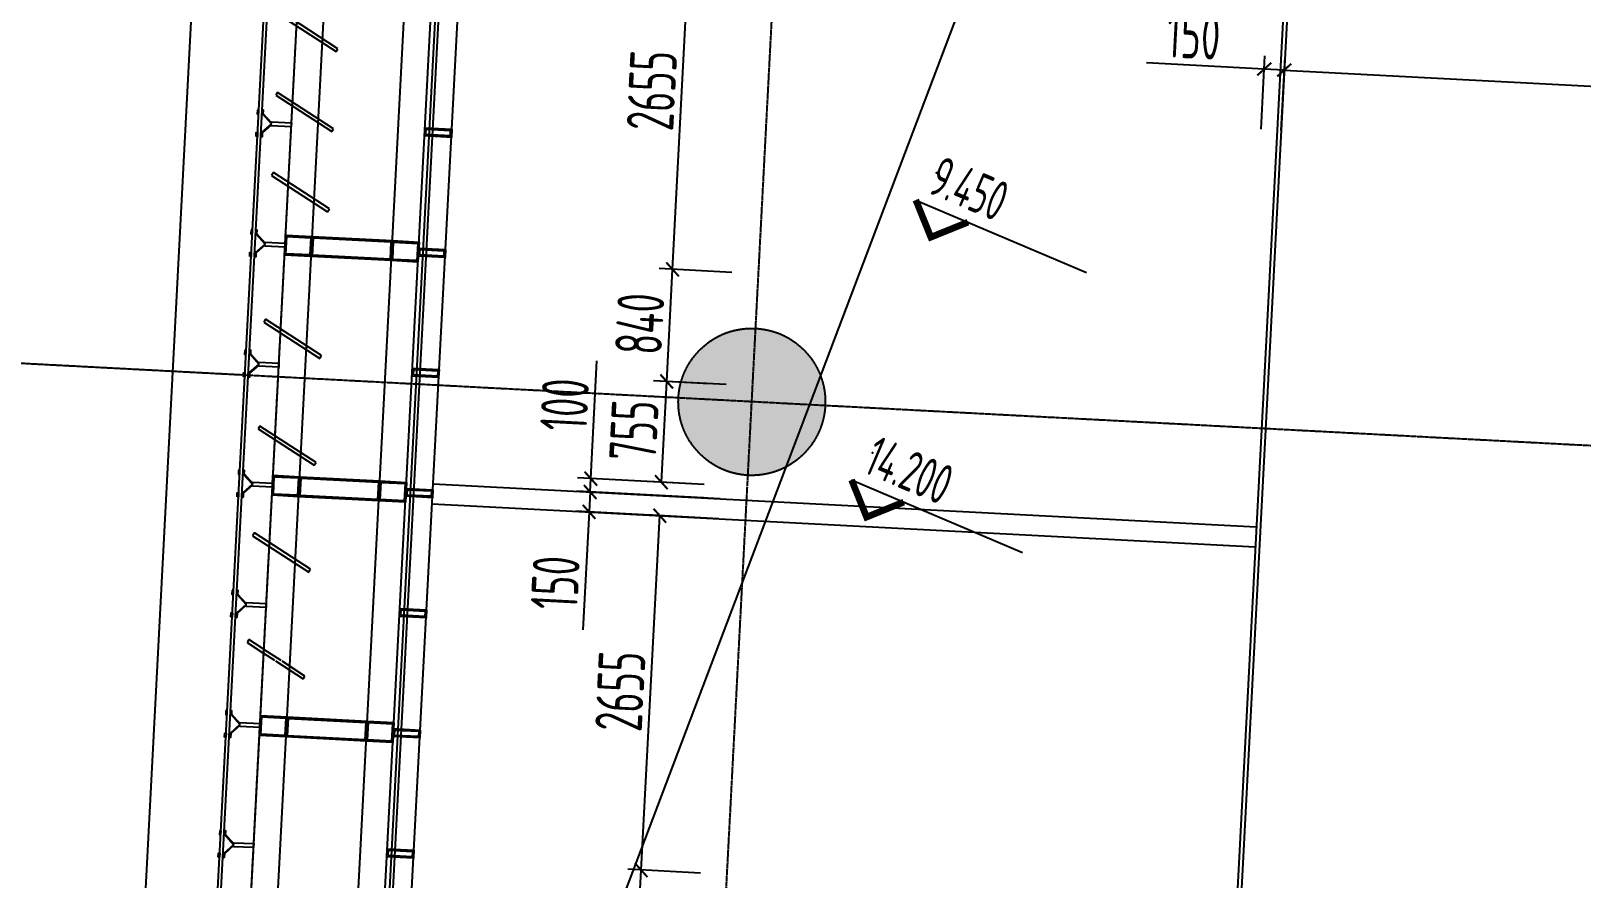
# Model space of a CAD drawing. Extents: x -3523 to 12007717, y -6694179 to 21431.
# Drawn here: x 11892335 to 11903936, y -6412881 to -6406538 of the extents above; entities that cross this region are included whole.
import ezdxf
from ezdxf.enums import TextEntityAlignment as Align
from ezdxf.xclip import XClip

# ---------------------------------------------------------------- set-up
doc = ezdxf.new("R2010")
doc.units = 0
doc.header["$LTSCALE"] = 10
doc.header["$MEASUREMENT"] = 0
doc.header["$XCLIPFRAME"] = 0
doc.linetypes.add('A3-RG-axis-100$0$CENTER', pattern=[2, 1.25, -0.25, 0.25, -0.25])
doc.linetypes.add('A3-SYMB-4F-100$0$$AUDIT_BAD_LTYPE2', pattern=[0])
for name, color, linetype in [('A3-RB-4F-100$0$A-DIMS-100', 1, 'Continuous'), ('A3-RG-axis-100$0$A-DIMS-100', 1, 'Continuous'), ('A3-RG-axis-100$0$A-GRID', 1, 'A3-RG-axis-100$0$CENTER'), ('A3-RI-4F$0$A-DETAILS', 11, 'Continuous'), ('A3-RI-4F$0$A-FACD-ALUM', 30, 'Continuous'), ('A3-RI-4F$0$A-GLAZ', 140, 'Continuous'), ('A3-RI-4F$0$A-SYMB-VOID', 35, 'Continuous'), ('A3-RI-4F$0$A-WALL-FINI', 95, 'Continuous'), ('A3-RI-4F$0$A-WALL-STUD', 2, 'Continuous'), ('A3-RS-1F$0$A-HATH-GRAY', 8, 'Continuous'), ('A3-RS-1F$0$A-WALL', 7, 'Continuous'), ('A3-SYMB-4F-100$0$$AUDIT_BAD_LAYER1', 7, 'Continuous'), ('A3-SYMB-4F-100$0$A-SYMB', 4, 'Continuous')]:
    doc.layers.add(name, color=color, linetype=linetype)
doc.styles.add('A3-RB-4F-100$0$XD2008', font='xd-hzs.shx', dxfattribs={"width": 0.7, "bigfont": 'xd-hztxt.shx'})
doc.styles.add('A3-RG-axis-100$0$XD2008', font='xd-hzs.shx', dxfattribs={"width": 0.7, "bigfont": 'xd-hztxt.shx'})
doc.styles.add('A3-SYMB-4F-100$0$XD2008', font='hzs.shx', dxfattribs={"width": 0.7, "bigfont": 'hztxt.shx'})
doc.dimstyles.new('A3-RB-4F-100$0$XD100$0', dxfattribs={"dimscale": 100, "dimtxt": 3.5, "dimasz": 1, "dimexe": 1, "dimexo": 2, "dimgap": 0.5, "dimtad": 1, "dimdec": 0, "dimdsep": 46, "dimtxsty": 'A3-RB-4F-100$0$XD2008', "dimblk1": 'A3-RB-4F-100$0$_ARCHTICK', "dimblk2": 'A3-RB-4F-100$0$_ARCHTICK', "dimsah": 1, "dimcen": 2.5, "dimclrt": 4, "dimaunit": 1, "dimadec": 0, "dimazin": 0, "dimtfac": 1, "dimtdec": 0, "dimtix": 1, "dimtmove": 0, "dimatfit": 3, "dimfxl": 0, "dimtolj": 1, "dimtzin": 0, "dimarcsym": 0})
doc.dimstyles.new('A3-RG-axis-100$0$XD100$0', dxfattribs={"dimscale": 100, "dimtxt": 3.5, "dimasz": 1, "dimexe": 1, "dimexo": 2, "dimgap": 0.5, "dimtad": 1, "dimdec": 0, "dimdsep": 46, "dimtxsty": 'A3-RG-axis-100$0$XD2008', "dimblk1": 'A3-RG-axis-100$0$_ARCHTICK', "dimblk2": 'A3-RG-axis-100$0$_ARCHTICK', "dimsah": 1, "dimcen": 2.5, "dimclrt": 4, "dimaunit": 1, "dimadec": 0, "dimazin": 0, "dimtfac": 1, "dimtdec": 0, "dimtix": 1, "dimtmove": 0, "dimatfit": 3, "dimfxl": 0, "dimtolj": 1, "dimtzin": 0, "dimarcsym": 0})

# ---------------------------------------------------------------- blocks, each defined once
blk = doc.blocks.new('A3-RI-4F$0$MRY-m_louver-vert-center - 9000h x 2500w x 500d - 25t - 600 oc - -30 deg-1445515-3RD FLOOR PLAN - BW')
at = {"layer": 'A3-RI-4F$0$A-FACD-ALUM'}
for p, q in [((-922, -88), (-1172, -521)), ((-1150, -533), (-900, -100)), ((-900, -100), (-922, -88)), ((-322, -88), (-572, -521)), ((-550, -533), (-300, -100)), ((-300, -100), (-322, -88)), ((278, -88), (28, -521)), ((50, -533), (300, -100)), ((300, -100), (278, -88)), ((878, -88), (628, -521)), ((650, -533), (900, -100)), ((900, -100), (878, -88)), ((-1172, -521), (-1150, -533)), ((-572, -521), (-550, -533)), ((28, -521), (50, -533)), ((628, -521), (650, -533))]:
    blk.add_line(p, q, dxfattribs=at)
blk = doc.blocks.new('A3-RI-4F$0$MRY-m_louver-vert-center - 4250h x 2500w x 500d - 25t - 800 oc - -30 deg-1447191-3RD FLOOR PLAN')
at = {"layer": 'A3-RI-4F$0$A-FACD-ALUM'}
for p, q in [((-1222, -88), (-1293, -210)), ((-1264, -210), (-1200, -100)), ((-1200, -100), (-1222, -88)), ((-422, -88), (-672, -521)), ((-650, -533), (-400, -100)), ((-400, -100), (-422, -88)), ((378, -88), (128, -521)), ((150, -533), (400, -100)), ((400, -100), (378, -88)), ((1178, -88), (928, -521)), ((950, -533), (1200, -100)), ((1200, -100), (1178, -88)), ((-1343, -349), (-1267, -215)), ((-1295, -215), (-1343, -299)), ((-1348, -307), (-1472, -521)), ((-1450, -533), (-1348, -357)), ((-1472, -521), (-1450, -533)), ((-672, -521), (-650, -533)), ((128, -521), (150, -533)), ((928, -521), (950, -533))]:
    blk.add_line(p, q, dxfattribs=at)
blk = doc.blocks.new('A3-RI-4F')
at = {"layer": 'A3-RI-4F$0$A-DETAILS'}
for p, q in [((11894134, -6407232), (11894060, -6407298)), ((11894134, -6407239), (11894065, -6407301)), ((11894134, -6407232), (11894068, -6407158)), ((11894134, -6407225), (11894073, -6407157)), ((11894087, -6408131), (11894021, -6408057)), ((11894087, -6408124), (11894026, -6408055)), ((11894087, -6408131), (11894013, -6408197)), ((11894087, -6408138), (11894018, -6408199)), ((11894040, -6409030), (11893974, -6408956)), ((11894040, -6409022), (11893979, -6408954)), ((11894040, -6409030), (11893966, -6409096)), ((11894039, -6409037), (11893971, -6409098)), ((11893993, -6409928), (11893926, -6409855)), ((11893993, -6409921), (11893932, -6409853)), ((11893993, -6409928), (11893919, -6409995)), ((11893992, -6409935), (11893924, -6409997)), ((11893946, -6410827), (11893872, -6410893)), ((11893945, -6410834), (11893877, -6410896)), ((11893946, -6410827), (11893879, -6410754)), ((11893946, -6410820), (11893884, -6410752)), ((11893899, -6411726), (11893832, -6411652)), ((11893899, -6411719), (11893837, -6411650)), ((11893899, -6411726), (11893825, -6411792)), ((11893898, -6411733), (11893830, -6411794)), ((11893851, -6412625), (11893785, -6412551)), ((11893852, -6412618), (11893790, -6412549)), ((11893851, -6412625), (11893778, -6412691)), ((11893851, -6412632), (11893783, -6412693))]:
    blk.add_line(p, q, dxfattribs=at)
for points in [[(11894029, -6407126), (11894028, -6407156), (11894038, -6407157), (11894039, -6407127)], [(11894064, -6407128), (11894063, -6407158), (11894073, -6407159), (11894074, -6407129)], [(11894133, -6407247), (11894135, -6407217), (11894285, -6407225), (11894283, -6407255)], [(11894019, -6407326), (11894021, -6407296), (11894031, -6407297), (11894029, -6407327)], [(11894054, -6407328), (11894055, -6407298), (11894065, -6407299), (11894064, -6407328)], [(11895281, -6407322), (11895284, -6407262), (11895484, -6407273), (11895481, -6407333)], [(11895291, -6407313), (11895293, -6407273), (11895473, -6407282), (11895471, -6407322)], [(11893982, -6408025), (11893981, -6408055), (11893991, -6408056), (11893992, -6408026)], [(11894017, -6408027), (11894016, -6408057), (11894026, -6408057), (11894027, -6408028)], [(11894086, -6408146), (11894088, -6408116), (11894238, -6408124), (11894236, -6408154)], [(11894233, -6408214), (11894241, -6408064), (11894440, -6408074), (11894433, -6408224)], [(11894243, -6408204), (11894250, -6408074), (11894430, -6408084), (11894423, -6408213)], [(11894433, -6408224), (11894440, -6408074), (11895040, -6408106), (11895032, -6408255)], [(11894443, -6408215), (11894450, -6408085), (11895029, -6408115), (11895022, -6408245)], [(11895032, -6408255), (11895040, -6408106), (11895239, -6408116), (11895231, -6408266)], [(11895042, -6408246), (11895049, -6408116), (11895229, -6408126), (11895222, -6408255)], [(11895234, -6408221), (11895237, -6408161), (11895437, -6408171), (11895434, -6408231)], [(11895244, -6408211), (11895246, -6408172), (11895426, -6408181), (11895424, -6408221)], [(11893972, -6408225), (11893973, -6408195), (11893983, -6408195), (11893982, -6408225)], [(11894007, -6408227), (11894008, -6408197), (11894018, -6408197), (11894017, -6408227)], [(11893935, -6408924), (11893934, -6408954), (11893944, -6408954), (11893945, -6408924)], [(11893970, -6408926), (11893969, -6408956), (11893979, -6408956), (11893980, -6408926)], [(11893925, -6409124), (11893926, -6409094), (11893936, -6409094), (11893935, -6409124)], [(11893960, -6409125), (11893961, -6409096), (11893971, -6409096), (11893970, -6409126)], [(11894039, -6409045), (11894041, -6409015), (11894190, -6409022), (11894189, -6409052)], [(11895187, -6409120), (11895190, -6409060), (11895390, -6409070), (11895386, -6409130)], [(11895197, -6409110), (11895199, -6409070), (11895379, -6409080), (11895377, -6409120)], [(11893888, -6409823), (11893887, -6409853), (11893897, -6409853), (11893898, -6409823)], [(11893923, -6409825), (11893922, -6409854), (11893931, -6409855), (11893933, -6409825)], [(11893992, -6409943), (11893994, -6409913), (11894143, -6409921), (11894142, -6409951)], [(11894139, -6410011), (11894146, -6409861), (11894346, -6409872), (11894338, -6410022)], [(11894149, -6410002), (11894156, -6409872), (11894336, -6409881), (11894329, -6410011)], [(11894338, -6410022), (11894346, -6409872), (11894945, -6409903), (11894938, -6410053)], [(11894349, -6410012), (11894356, -6409882), (11894935, -6409913), (11894928, -6410042)], [(11894938, -6410053), (11894945, -6409903), (11895145, -6409914), (11895137, -6410063)], [(11894948, -6410043), (11894955, -6409914), (11895135, -6409923), (11895128, -6410053)], [(11893878, -6410022), (11893879, -6409992), (11893889, -6409993), (11893888, -6410023)], [(11893913, -6410024), (11893914, -6409994), (11893924, -6409995), (11893923, -6410025)], [(11895140, -6410018), (11895143, -6409959), (11895342, -6409969), (11895339, -6410029)], [(11895140, -6410018), (11895143, -6409959), (11895342, -6409969), (11895339, -6410029)], [(11895150, -6410009), (11895152, -6409969), (11895332, -6409978), (11895330, -6410018)], [(11895150, -6410009), (11895152, -6409969), (11895332, -6409978), (11895330, -6410018)], [(11893841, -6410721), (11893839, -6410751), (11893849, -6410752), (11893851, -6410722)], [(11893876, -6410723), (11893874, -6410753), (11893884, -6410754), (11893886, -6410724)], [(11893945, -6410842), (11893946, -6410812), (11894096, -6410820), (11894095, -6410850)], [(11893831, -6410921), (11893832, -6410891), (11893842, -6410892), (11893841, -6410922)], [(11893866, -6410923), (11893867, -6410893), (11893877, -6410894), (11893875, -6410924)], [(11895092, -6410917), (11895096, -6410857), (11895295, -6410868), (11895292, -6410928)], [(11895103, -6410908), (11895105, -6410868), (11895285, -6410877), (11895283, -6410917)], [(11893794, -6411620), (11893792, -6411650), (11893802, -6411651), (11893804, -6411621)], [(11893829, -6411622), (11893827, -6411652), (11893837, -6411653), (11893839, -6411623)], [(11893898, -6411741), (11893899, -6411711), (11894049, -6411719), (11894048, -6411749)], [(11894044, -6411809), (11894052, -6411659), (11894252, -6411669), (11894244, -6411819)], [(11894055, -6411799), (11894062, -6411669), (11894241, -6411679), (11894235, -6411809)], [(11894244, -6411819), (11894252, -6411669), (11894851, -6411701), (11894843, -6411850)], [(11894255, -6411810), (11894261, -6411680), (11894841, -6411710), (11894834, -6411840)], [(11894843, -6411850), (11894851, -6411701), (11895051, -6411711), (11895043, -6411861)], [(11894854, -6411841), (11894861, -6411711), (11895040, -6411721), (11895034, -6411850)], [(11895045, -6411816), (11895049, -6411756), (11895248, -6411767), (11895245, -6411826)], [(11895056, -6411807), (11895058, -6411767), (11895238, -6411776), (11895236, -6411816)], [(11893783, -6411820), (11893785, -6411790), (11893795, -6411791), (11893793, -6411820)], [(11893818, -6411822), (11893820, -6411792), (11893830, -6411792), (11893828, -6411822)], [(11893747, -6412519), (11893745, -6412549), (11893755, -6412549), (11893757, -6412520)], [(11893782, -6412521), (11893780, -6412551), (11893790, -6412551), (11893792, -6412521)], [(11893736, -6412719), (11893738, -6412689), (11893748, -6412689), (11893746, -6412719)], [(11893771, -6412721), (11893773, -6412691), (11893783, -6412691), (11893781, -6412721)], [(11893851, -6412640), (11893852, -6412610), (11894002, -6412617), (11894000, -6412647)], [(11894998, -6412715), (11895001, -6412655), (11895201, -6412665), (11895198, -6412725)], [(11895009, -6412705), (11895011, -6412665), (11895191, -6412675), (11895189, -6412715)]]:
    blk.add_lwpolyline(points, close=True, dxfattribs=at)
at = {"layer": 'A3-RI-4F$0$A-GLAZ'}
for p, q in [((11902455, -6392149), (11900973, -6420424)), ((11902485, -6392143), (11901002, -6420436)), ((11893427, -6418807), (11894806, -6392498)), ((11893453, -6418791), (11894830, -6392516)), ((11894758, -6417976), (11896053, -6393263)), ((11894783, -6417960), (11896077, -6393278))]:
    blk.add_line(p, q, dxfattribs=at)
at = {"layer": 'A3-RI-4F$0$A-SYMB-VOID'}
blk.add_lwpolyline([(11894928, -6417869), (11903466, -6395341), (11913721, -6391274)], dxfattribs=at)
at = {"layer": 'A3-RI-4F$0$A-WALL-FINI'}
for p, q in [((11893686, -6418645), (11895047, -6392685)), ((11893893, -6418516), (11895243, -6392768)), ((11894514, -6418128), (11895825, -6393124)), ((11894721, -6417998), (11896019, -6393242)), ((11894928, -6417869), (11896213, -6393361))]:
    blk.add_line(p, q, dxfattribs=at)
at = {"layer": 'A3-RI-4F$0$A-WALL-STUD'}
for p, q in [((11895345, -6409924), (11901506, -6410247)), ((11895337, -6410074), (11901498, -6410397))]:
    blk.add_line(p, q, dxfattribs=at)
at = {"layer": 'A3-RI-4F$0$A-FACD-ALUM'}
for name, p, rotation in [('A3-RI-4F$0$MRY-m_louver-vert-center - 9000h x 2500w x 500d - 25t - 600 oc - -30 deg-1445515-3RD FLOOR PLAN - BW', (11894096, -6406692), 86.99999999988873), ('A3-RI-4F$0$MRY-m_louver-vert-center - 4250h x 2500w x 500d - 25t - 800 oc - -30 deg-1447191-3RD FLOOR PLAN', (11893928, -6409887), 86.99999999865307)]:
    blk.add_blockref(name, p, dxfattribs=dict(at, rotation=rotation))
blk = doc.blocks.new('A3-RG-axis-100$0$_ARCHTICK')
at = {"color": 0, "linetype": 'ByBlock', "const_width": 0.15}
blk.add_lwpolyline([(-0.5, -0.5), (0.5, 0.5)], dxfattribs=at)
blk = doc.blocks.new('*D232')
at = {"layer": 'A3-RG-axis-100$0$A-DIMS-100', "color": 0, "lineweight": -2}
for p, q in [((11890982, -6417483), (11891428, -6408981)), ((11893985, -6409115), (11891328, -6408976)), ((11893540, -6417617), (11890883, -6417478))]:
    blk.add_line(p, q, dxfattribs=at)
at = {"layer": 'Defpoints', "color": 0}
for p in [(11891428, -6408981), (11894185, -6409126), (11893739, -6417627)]:
    blk.add_point(p, dxfattribs=at)
at = {"layer": 'A3-RG-axis-100$0$A-DIMS-100', "color": 0, "lineweight": -2, "xscale": 100, "yscale": 100, "zscale": 100}
for p, rotation in [((11891428, -6408981), 86.99999999989261), ((11890982, -6417483), 266.9999999998926)]:
    blk.add_blockref('A3-RG-axis-100$0$_ARCHTICK', p, dxfattribs=dict(at, rotation=rotation))
at = {"layer": 'A3-RG-axis-100$0$A-DIMS-100', "color": 4, "insert": (11890981, -6413220), "char_height": 350, "attachment_point": 5, "rotation": 87, "style": 'A3-RG-axis-100$0$XD2008'}
blk.add_mtext('\\A1;8513', dxfattribs=at)
blk = doc.blocks.new('*D245')
at = {"layer": 'A3-RG-axis-100$0$A-DIMS-100', "color": 0, "lineweight": -2}
for p, q in [((11891428, -6408981), (11891874, -6400479)), ((11893932, -6400587), (11891774, -6400474)), ((11893486, -6409089), (11891328, -6408976))]:
    blk.add_line(p, q, dxfattribs=at)
at = {"layer": 'Defpoints', "color": 0}
for p in [(11891874, -6400479), (11894131, -6400598), (11893686, -6409100)]:
    blk.add_point(p, dxfattribs=at)
at = {"layer": 'A3-RG-axis-100$0$A-DIMS-100', "color": 0, "lineweight": -2, "xscale": 100, "yscale": 100, "zscale": 100}
for p, rotation in [((11891874, -6400479), 87.00005815433344), ((11891428, -6408981), 267.0000581543334)]:
    blk.add_blockref('A3-RG-axis-100$0$_ARCHTICK', p, dxfattribs=dict(at, rotation=rotation))
at = {"layer": 'A3-RG-axis-100$0$A-DIMS-100', "color": 4, "insert": (11891426, -6404719), "char_height": 350, "attachment_point": 5, "rotation": 87.0001, "style": 'A3-RG-axis-100$0$XD2008'}
blk.add_mtext('\\A1;8513', dxfattribs=at)
blk = doc.blocks.new('A3-SYMB-4F-100$0$ECADI-TAG-HGHT（国标）')
at = {"color": 1, "const_width": 0.5}
blk.add_lwpolyline([(-2.12, 2.12), (0, 0), (2.12, 2.12)], dxfattribs=at)
at = {"color": 1}
blk.add_point((-1.48, 4.6), dxfattribs=at)
at = {"layer": 'A3-SYMB-4F-100$0$$AUDIT_BAD_LAYER1', "color": 1, "linetype": 'A3-SYMB-4F-100$0$$AUDIT_BAD_LTYPE2'}
blk.add_line((-2.12, 2.12), (11.77, 2.12), dxfattribs=at)
at = {"style": 'A3-SYMB-4F-100$0$XD2008', "width": 0.7}
blk.add_attdef('FL', text='', height=3, dxfattribs=at).set_placement((-2.69, 2.97), align=Align.RIGHT)
for tag, p in [('F.F.L.', (2.28, 2.97)), ('T.O.S.', (2.28, -1.1))]:
    blk.add_attdef(tag, p, '', height=3, dxfattribs=at)
blk = doc.blocks.new('A3-SYMB-4F-100')
at = {"layer": 'A3-SYMB-4F-100$0$A-SYMB'}
ref = blk.add_blockref('A3-SYMB-4F-100$0$ECADI-TAG-HGHT（国标）', (11899070, -6408080), dxfattribs=dict(at, xscale=100, yscale=100, rotation=337))
ref.add_attrib('F.F.L.', '9.450', (11899035, -6407743), dxfattribs={"layer": '0', "height": 300, "rotation": 337, "style": 'A3-SYMB-4F-100$0$XD2008', "width": 0.7})
ref = blk.add_blockref('A3-SYMB-4F-100$0$ECADI-TAG-HGHT（国标）', (11898589, -6410174), dxfattribs=dict(at, xscale=100, yscale=100, rotation=337))
ref.add_attrib('F.F.L.', '14.200', (11898554, -6409836), dxfattribs={"layer": '0', "height": 300, "rotation": 337, "style": 'A3-SYMB-4F-100$0$XD2008', "width": 0.7})
blk = doc.blocks.new('A3-RB-4F-100$0$_ARCHTICK')
at = {"color": 0, "linetype": 'ByBlock', "const_width": 0.15}
blk.add_lwpolyline([(-0.5, -0.5), (0.5, 0.5)], dxfattribs=at)
blk = doc.blocks.new('*D3074')
at = {"layer": 'A3-RB-4F-100$0$A-DIMS-100', "color": 0, "lineweight": -2}
for p, q in [((11896902, -6412815), (11897041, -6410163)), ((11897484, -6410186), (11896941, -6410158)), ((11897345, -6412838), (11896802, -6412809))]:
    blk.add_line(p, q, dxfattribs=at)
at = {"layer": 'Defpoints', "color": 0}
for p in [(11897041, -6410163), (11897684, -6410197), (11897545, -6412848)]:
    blk.add_point(p, dxfattribs=at)
at = {"layer": 'A3-RB-4F-100$0$A-DIMS-100', "color": 0, "lineweight": -2, "xscale": 100, "yscale": 100, "zscale": 100}
for p, rotation in [((11897041, -6410163), 86.99999600811027), ((11896902, -6412815), 266.9999960081103)]:
    blk.add_blockref('A3-RB-4F-100$0$_ARCHTICK', p, dxfattribs=dict(at, rotation=rotation))
at = {"layer": 'A3-RB-4F-100$0$A-DIMS-100', "color": 4, "insert": (11896746, -6411477), "char_height": 350, "attachment_point": 5, "rotation": 87, "style": 'A3-RB-4F-100$0$XD2008'}
blk.add_mtext('\\A1;2655', dxfattribs=at)
blk = doc.blocks.new('*D3075')
at = {"layer": 'A3-RB-4F-100$0$A-DIMS-100', "color": 0, "lineweight": -2}
for p, q in [((11897137, -6408321), (11897276, -6405669)), ((11897720, -6405693), (11897176, -6405664)), ((11897581, -6408344), (11897037, -6408315))]:
    blk.add_line(p, q, dxfattribs=at)
at = {"layer": 'Defpoints', "color": 0}
for p in [(11897276, -6405669), (11897919, -6405703), (11897780, -6408354)]:
    blk.add_point(p, dxfattribs=at)
at = {"layer": 'A3-RB-4F-100$0$A-DIMS-100', "color": 0, "lineweight": -2, "xscale": 100, "yscale": 100, "zscale": 100}
for p, rotation in [((11897276, -6405669), 86.99999889225853), ((11897137, -6408321), 266.9999988922585)]:
    blk.add_blockref('A3-RB-4F-100$0$_ARCHTICK', p, dxfattribs=dict(at, rotation=rotation))
at = {"layer": 'A3-RB-4F-100$0$A-DIMS-100', "color": 4, "insert": (11896982, -6406983), "char_height": 350, "attachment_point": 5, "rotation": 87, "style": 'A3-RB-4F-100$0$XD2008'}
blk.add_mtext('\\A1;2655', dxfattribs=at)
blk = doc.blocks.new('*D3083')
at = {"layer": 'A3-RB-4F-100$0$A-DIMS-100', "color": 0, "lineweight": -2}
for p, q in [((11897414, -6409176), (11896993, -6409154)), ((11897053, -6409913), (11897093, -6409159)), ((11897374, -6409930), (11896953, -6409908))]:
    blk.add_line(p, q, dxfattribs=at)
at = {"layer": 'Defpoints', "color": 0}
for p in [(11897093, -6409159), (11897613, -6409187), (11897574, -6409941)]:
    blk.add_point(p, dxfattribs=at)
at = {"layer": 'A3-RB-4F-100$0$A-DIMS-100', "color": 0, "lineweight": -2, "xscale": 100, "yscale": 100, "zscale": 100}
for p, rotation in [((11897093, -6409159), 87.00000989711435), ((11897053, -6409913), 267.0000098971144)]:
    blk.add_blockref('A3-RB-4F-100$0$_ARCHTICK', p, dxfattribs=dict(at, rotation=rotation))
at = {"layer": 'A3-RB-4F-100$0$A-DIMS-100', "color": 4, "insert": (11896848, -6409525), "char_height": 350, "attachment_point": 5, "rotation": 87, "style": 'A3-RB-4F-100$0$XD2008'}
blk.add_mtext('\\A1;755', dxfattribs=at)
blk = doc.blocks.new('*D3091')
at = {"layer": 'A3-RB-4F-100$0$A-DIMS-100', "color": 0, "lineweight": -2}
for p, q in [((11897492, -6410037), (11896420, -6409980)), ((11896520, -6409986), (11896512, -6410135)), ((11897484, -6410186), (11896412, -6410130)), ((11896512, -6410135), (11896466, -6411018))]:
    blk.add_line(p, q, dxfattribs=at)
at = {"layer": 'Defpoints', "color": 0}
for p in [(11896520, -6409986), (11897692, -6410047), (11897684, -6410197)]:
    blk.add_point(p, dxfattribs=at)
at = {"layer": 'A3-RB-4F-100$0$A-DIMS-100', "color": 0, "lineweight": -2, "xscale": 100, "yscale": 100, "zscale": 100}
for p, rotation in [((11896520, -6409986), 86.99999999911269), ((11896512, -6410135), 266.9999999991127)]:
    blk.add_blockref('A3-RB-4F-100$0$_ARCHTICK', p, dxfattribs=dict(at, rotation=rotation))
at = {"layer": 'A3-RB-4F-100$0$A-DIMS-100', "color": 4, "insert": (11896259, -6410665), "char_height": 350, "attachment_point": 5, "rotation": 87, "style": 'A3-RB-4F-100$0$XD2008'}
blk.add_mtext('\\A1;150', dxfattribs=at)
blk = doc.blocks.new('*D3092')
at = {"layer": 'A3-RB-4F-100$0$A-DIMS-100', "color": 0, "lineweight": -2}
for p, q in [((11896525, -6409886), (11896571, -6409004)), ((11897374, -6409930), (11896425, -6409881)), ((11896520, -6409986), (11896525, -6409886)), ((11897369, -6410030), (11896420, -6409980))]:
    blk.add_line(p, q, dxfattribs=at)
at = {"layer": 'Defpoints', "color": 0}
for p in [(11896525, -6409886), (11897574, -6409941), (11897569, -6410041)]:
    blk.add_point(p, dxfattribs=at)
at = {"layer": 'A3-RB-4F-100$0$A-DIMS-100', "color": 0, "lineweight": -2, "xscale": 100, "yscale": 100, "zscale": 100}
for p, rotation in [((11896525, -6409886), 87.00000989706533), ((11896520, -6409986), 267.0000098970653)]:
    blk.add_blockref('A3-RB-4F-100$0$_ARCHTICK', p, dxfattribs=dict(at, rotation=rotation))
at = {"layer": 'A3-RB-4F-100$0$A-DIMS-100', "color": 4, "insert": (11896329, -6409333), "char_height": 350, "attachment_point": 5, "rotation": 87, "style": 'A3-RB-4F-100$0$XD2008'}
blk.add_mtext('\\A1;100', dxfattribs=at)
blk = doc.blocks.new('*D3096')
at = {"layer": 'A3-RB-4F-100$0$A-DIMS-100', "color": 0, "lineweight": -2}
for p, q in [((11897345, -6412838), (11896802, -6412809)), ((11896858, -6413653), (11896902, -6412815)), ((11897301, -6413677), (11896758, -6413648))]:
    blk.add_line(p, q, dxfattribs=at)
at = {"layer": 'Defpoints', "color": 0}
for p in [(11896902, -6412815), (11897545, -6412848), (11897501, -6413687)]:
    blk.add_point(p, dxfattribs=at)
at = {"layer": 'A3-RB-4F-100$0$A-DIMS-100', "color": 0, "lineweight": -2, "xscale": 100, "yscale": 100, "zscale": 100}
for p, rotation in [((11896902, -6412815), 87.00000980713543), ((11896858, -6413653), 267.0000098071354)]:
    blk.add_blockref('A3-RB-4F-100$0$_ARCHTICK', p, dxfattribs=dict(at, rotation=rotation))
at = {"layer": 'A3-RB-4F-100$0$A-DIMS-100', "color": 4, "insert": (11896655, -6413222), "char_height": 350, "attachment_point": 5, "rotation": 87, "style": 'A3-RB-4F-100$0$XD2008'}
blk.add_mtext('\\A1;840', dxfattribs=at)
blk = doc.blocks.new('*D3097')
at = {"layer": 'A3-RB-4F-100$0$A-DIMS-100', "color": 0, "lineweight": -2}
for p, q in [((11897581, -6408344), (11897037, -6408315)), ((11897093, -6409160), (11897137, -6408321)), ((11897537, -6409183), (11896993, -6409154))]:
    blk.add_line(p, q, dxfattribs=at)
at = {"layer": 'Defpoints', "color": 0}
for p in [(11897137, -6408321), (11897780, -6408354), (11897736, -6409193)]:
    blk.add_point(p, dxfattribs=at)
at = {"layer": 'A3-RB-4F-100$0$A-DIMS-100', "color": 0, "lineweight": -2, "xscale": 100, "yscale": 100, "zscale": 100}
for p, rotation in [((11897137, -6408321), 87.00000980713212), ((11897093, -6409160), 267.0000098071321)]:
    blk.add_blockref('A3-RB-4F-100$0$_ARCHTICK', p, dxfattribs=dict(at, rotation=rotation))
at = {"layer": 'A3-RB-4F-100$0$A-DIMS-100', "color": 4, "insert": (11896891, -6408728), "char_height": 350, "attachment_point": 5, "rotation": 87, "style": 'A3-RB-4F-100$0$XD2008'}
blk.add_mtext('\\A1;840', dxfattribs=at)
blk = doc.blocks.new('*D3100')
at = {"layer": 'A3-RB-4F-100$0$A-DIMS-100', "color": 0, "lineweight": -2}
for p, q in [((11892931, -6417984), (11894250, -6392818)), ((11894688, -6392841), (11894150, -6392813)), ((11893369, -6418007), (11892831, -6417979))]:
    blk.add_line(p, q, dxfattribs=at)
at = {"layer": 'Defpoints', "color": 0}
for p in [(11894250, -6392818), (11894888, -6392852), (11893569, -6418017)]:
    blk.add_point(p, dxfattribs=at)
at = {"layer": 'A3-RB-4F-100$0$A-DIMS-100', "color": 0, "lineweight": -2, "xscale": 100, "yscale": 100, "zscale": 100}
for p, rotation in [((11894250, -6392818), 86.99999999865629), ((11892931, -6417984), 266.9999999986563)]:
    blk.add_blockref('A3-RB-4F-100$0$_ARCHTICK', p, dxfattribs=dict(at, rotation=rotation))
at = {"layer": 'A3-RB-4F-100$0$A-DIMS-100', "color": 4, "insert": (11893366, -6405389), "char_height": 350, "attachment_point": 5, "rotation": 87, "style": 'A3-RB-4F-100$0$XD2008'}
blk.add_mtext('\\A1;900X28=25200', dxfattribs=at)
blk = doc.blocks.new('*D3109')
at = {"layer": 'A3-RB-4F-100$0$A-DIMS-100', "color": 0, "lineweight": -2}
for p, q in [((11901692, -6407281), (11901721, -6406730)), ((11901715, -6406830), (11906858, -6407099)), ((11906835, -6407550), (11906864, -6406999))]:
    blk.add_line(p, q, dxfattribs=at)
at = {"layer": 'Defpoints', "color": 0}
for p in [(11906858, -6407099), (11901681, -6407480), (11906824, -6407750)]:
    blk.add_point(p, dxfattribs=at)
at = {"layer": 'A3-RB-4F-100$0$A-DIMS-100', "color": 0, "lineweight": -2, "xscale": 100, "yscale": 100, "zscale": 100}
for p, rotation in [((11901715, -6406830), 176.9999999991162), ((11906858, -6407099), 356.9999999991162)]:
    blk.add_blockref('A3-RB-4F-100$0$_ARCHTICK', p, dxfattribs=dict(at, rotation=rotation))
at = {"layer": 'A3-RB-4F-100$0$A-DIMS-100', "color": 4, "insert": (11904299, -6406740), "char_height": 350, "attachment_point": 5, "rotation": 357, "style": 'A3-RB-4F-100$0$XD2008'}
blk.add_mtext('\\A1;5150', dxfattribs=at)
blk = doc.blocks.new('*D3111')
at = {"layer": 'A3-RB-4F-100$0$A-DIMS-100', "color": 0, "lineweight": -2}
for p, q in [((11901566, -6406822), (11900684, -6406775)), ((11901542, -6407273), (11901571, -6406722)), ((11901692, -6407281), (11901721, -6406730)), ((11901715, -6406830), (11901566, -6406822))]:
    blk.add_line(p, q, dxfattribs=at)
at = {"layer": 'Defpoints', "color": 0}
for p in [(11901715, -6406830), (11901532, -6407473), (11901681, -6407480)]:
    blk.add_point(p, dxfattribs=at)
at = {"layer": 'A3-RB-4F-100$0$A-DIMS-100', "color": 0, "lineweight": -2, "xscale": 100, "yscale": 100, "zscale": 100}
for p, rotation in [((11901566, -6406822), 177.0000104738944), ((11901715, -6406830), 357.0000104738944)]:
    blk.add_blockref('A3-RB-4F-100$0$_ARCHTICK', p, dxfattribs=dict(at, rotation=rotation))
at = {"layer": 'A3-RB-4F-100$0$A-DIMS-100', "color": 4, "insert": (11901037, -6406569), "char_height": 350, "attachment_point": 5, "rotation": 357, "style": 'A3-RB-4F-100$0$XD2008'}
blk.add_mtext('\\A1;150', dxfattribs=at)
blk = doc.blocks.new('A3-RS-1F')
at = {"layer": 'A3-RS-1F$0$A-HATH-GRAY'}
h = blk.add_hatch(color=256, dxfattribs=at)
edge = h.paths.add_edge_path()
edge.add_arc((11897730, -6409312), 550, 0, 360)
at = {"layer": 'A3-RS-1F$0$A-WALL'}
blk.add_circle((11897730, -6409312), 550, dxfattribs=at)
blk = doc.blocks.new('A3-RG-axis-100')
at = {"layer": 'A3-RG-axis-100$0$A-GRID'}
for p, q in [((11893449.6, -6423158.3), (11896491.4, -6365116.8)), ((11896925.9, -6424656.2), (11900036.5, -6365302.6)), ((11906717.6, -6409782.5), (11890623.3, -6408939.1))]:
    blk.add_line(p, q, dxfattribs=at)
at = {"layer": 'A3-RG-axis-100$0$A-DIMS-100'}
dim = blk.add_aligned_dim(p1=(11893685.7, -6409099.6), p2=(11894131.3, -6400597.8), distance=2260.8, text='8513', dimstyle='A3-RG-axis-100$0$XD100$0', override={"dimasz": 1}, dxfattribs=at)
dim.commit()
dim.dimension.update_dxf_attribs({"geometry": '*D245', "text_midpoint": (11891426.1, -6404718.6)})
dim = blk.add_linear_dim(base=(11891428, -6408981.2), p1=(11893739.4, -6417627.5), p2=(11894185, -6409125.7), angle=87, dimstyle='A3-RG-axis-100$0$XD100$0', override={"dimasz": 1}, dxfattribs=at)
dim.commit()
dim.dimension.update_dxf_attribs({"geometry": '*D232', "text_midpoint": (11890980.5, -6413220.3)})
blk = doc.blocks.new('A3-RB-4F-100')
at = {"layer": 'A3-RB-4F-100$0$A-DIMS-100'}
dim = blk.add_aligned_dim(p1=(11893568.8, -6418017.2), p2=(11894887.7, -6392851.7), distance=638.8, text='900X28=25200', dimstyle='A3-RB-4F-100$0$XD100$0', override={"dimasz": 1, "dimadec": 3}, dxfattribs=at)
dim.commit()
dim.dimension.update_dxf_attribs({"geometry": '*D3100', "text_midpoint": (11893365.7, -6405389.3)})
for p1, p2, distance, picture, middle in [((11897780.3, -6408354.4), (11897919.2, -6405703), 643.9, '*D3075', (11896982, -6406983.2)), ((11901681.4, -6407480.4), (11906824.3, -6407750), 651.8, '*D3109', (11904298.7, -6406739.6)), ((11897736.3, -6409193.2), (11897780.3, -6408354.4), 643.9, '*D3097', (11896890.5, -6408728.3)), ((11897573.8, -6409940.7), (11897613.3, -6409186.8), 521.3, '*D3083', (11896848.3, -6409524.7)), ((11897544.8, -6412848.2), (11897683.7, -6410196.8), 643.9, '*D3074', (11896746.5, -6411477.1)), ((11897500.8, -6413687.1), (11897544.8, -6412848.2), 643.9, '*D3096', (11896655, -6413222.2))]:
    dim = blk.add_aligned_dim(p1=p1, p2=p2, distance=distance, dimstyle='A3-RB-4F-100$0$XD100$0', override={"dimasz": 1, "dimadec": 3}, dxfattribs=at)
    dim.commit()
    dim.dimension.update_dxf_attribs({"geometry": picture, "text_midpoint": middle})
for base, p1, p2, angle, picture, middle in [((11901715.5, -6406829.5), (11901531.6, -6407472.6), (11901681.4, -6407480.4), 357.00001, '*D3111', (11901024.8, -6406793.3)), ((11896525, -6409885.8), (11897568.6, -6410040.6), (11897573.8, -6409940.7), 87.00001, '*D3092', (11896553.3, -6409344.8)), ((11896519.7, -6409985.6), (11897683.7, -6410196.8), (11897691.6, -6410047.1), 87, '*D3091', (11896483.5, -6410676.4))]:
    dim = blk.add_linear_dim(base=base, p1=p1, p2=p2, angle=angle, dimstyle='A3-RB-4F-100$0$XD100$0', override={"dimasz": 1, "dimadec": 3}, dxfattribs=at)
    dim.commit()
    dim.dimension.update_dxf_attribs({"geometry": picture, "text_midpoint": middle, "dimtype": 129})

msp = doc.modelspace()

# ---------------------------------------------------------------- block references
for name in ['A3-RB-4F-100', 'A3-RI-4F', 'A3-RG-axis-100', 'A3-SYMB-4F-100']:
    msp.add_blockref(name, (0, 0))
ref = msp.add_blockref('A3-RS-1F', (0, 0))
XClip(ref).set_block_clipping_path([(11871425.4322899505, -6415321.6611522771), (11906602.3863900397, -6425223.3304480491), (11927660.6718041506, -6433885.5894491719), (11979180.2172092292, -6452870.0973187089), (12006666.0703704003, -6383055.1873073513), (11899640.5729718395, -6357118.50795958), (11882000.8699817006, -6406957.6178313009)])

doc.saveas('drawing.dxf')
